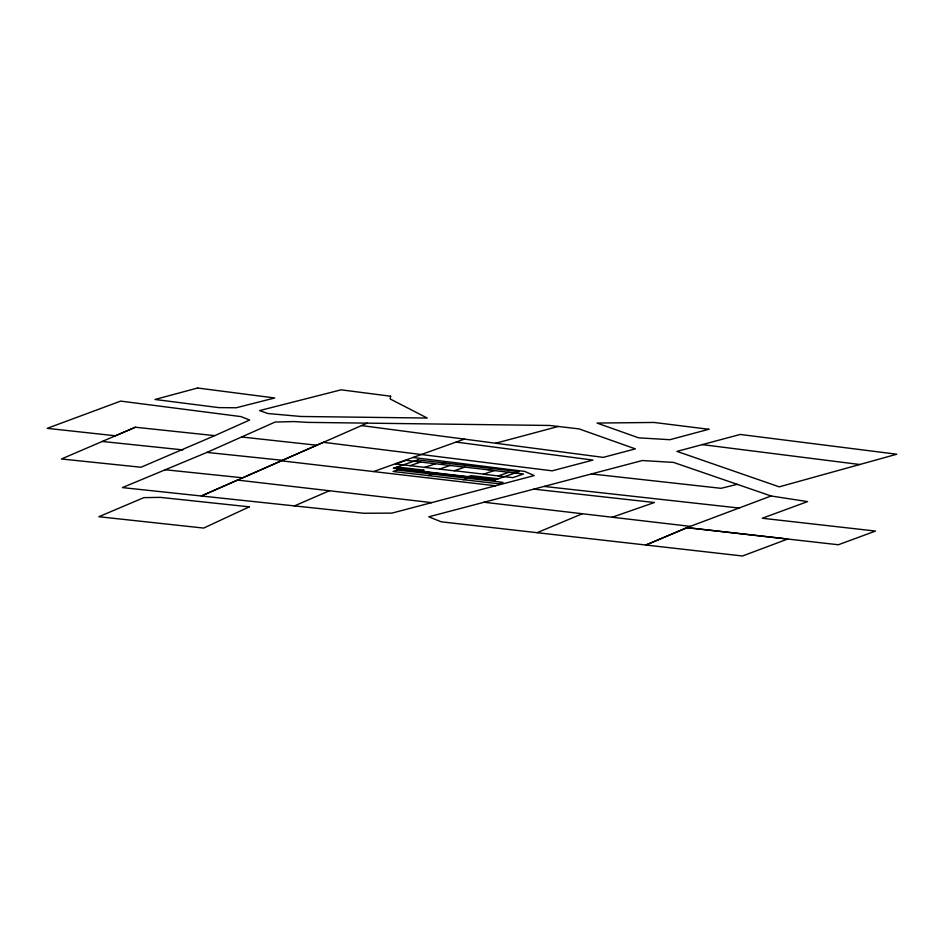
<?xml version="1.0" encoding="UTF-8"?>
<svg xmlns="http://www.w3.org/2000/svg" width="944" height="944" viewBox="0 0 944 944"><rect width="100%" height="100%" fill="white"/><g stroke="black" fill="none" stroke-linecap="round" stroke-linejoin="round"><path stroke-width="1.42" d="M214.748 435.644L249.676 420.009L240.956 416.599L120.667 401.106L47.2 428.34L115.428 435.786L135.37 427.231L214.748 435.644L141.01 467.245L61.443 458.985L135.37 427.231M413.035 457.462L524.652 471.386L534.269 475.564L391.89 513.123L363.546 513.253L122.39 487.6L206.937 452.412L275.164 422.039L294.032 421.567L307.685 422.381L549.774 425.461L579.097 428.906L635.383 448.884L603.169 457.38L361.481 425.579M367.063 423.136L282.48 460.318L206.937 452.412M294.457 505.901L329.385 490.75M537.101 532.687L582.342 513.748M771.095 495.989L686.902 527.637L645.897 545.018L690.253 526.363L484.06 502.243L428.788 516.816L441.226 521.808L742.515 555.992L787.721 539.024L686.902 527.637L838.343 544.759L875.489 531.059L762.268 518.244L807.545 501.606L771.095 495.989L673.509 462.407L642.321 460.53L484.06 502.243M373.564 471.563L464.389 439.113M612.219 517.229L654.416 502.515L533.856 489.134M410.097 465.675L420.753 462.041M424.776 467.386L435.432 463.752M421.118 471.186L424.163 470.147L397.082 466.997M441.202 464.33L444.966 463.056M439.456 469.097L450.111 465.463M428.281 475.587L432.541 474.136M468.082 476.649L471.127 475.623L498.208 478.773M488.166 469.805L491.93 468.519M463.516 479.694L467.776 478.242M494.337 470.525L483.493 474.218L512.84 477.64L523.495 474.006L464.979 467.103L454.135 470.808L395.418 463.964L406.073 460.33L464.778 467.174M498.161 475.929L508.816 472.307M859.772 464.507L779.225 486.844L676.954 451.385L740.202 434.452L896.8 454.217L859.772 464.507L702.253 444.612M495.624 443.232L558.305 426.464M737.264 484.343L721.004 488.308L591.463 473.947M165.117 469.746L242.714 477.817L323.403 442.311L552.157 470.832L592.95 460.082L456.117 442.075M102.247 441.462L182.912 449.899M241.593 436.989L316.818 445.226M544.145 486.431L739.034 508.037M431.691 502.621L237.522 480.083L201.343 495.989L281.336 460.825L495.541 485.782M454.324 470.737L483.682 474.159M394.037 468.023L495.163 479.812M390.615 396.22L390.167 398.97L427.254 418.05L300.971 416.481L267.895 413.519L259.565 410.593L341.138 389.825L390.615 396.22M249.299 506.834L203.656 528.074L98.86 516.722L143.83 497.641L160.315 497.37L249.299 506.834M417.885 459.893L393.318 468.271L494.432 480.059L519.011 471.681L417.885 459.893M397.318 470.029L393.058 471.481L498.739 483.8L502.999 482.349L397.318 470.029M197.591 388.008L155.005 399.465L218.678 407.607L236.224 407.773L274.739 397.979L197.591 388.008M708.838 429.272L669.898 439.703L638.64 437.839L597.009 423.054L654.133 422.464L708.838 429.272"/></g></svg>
